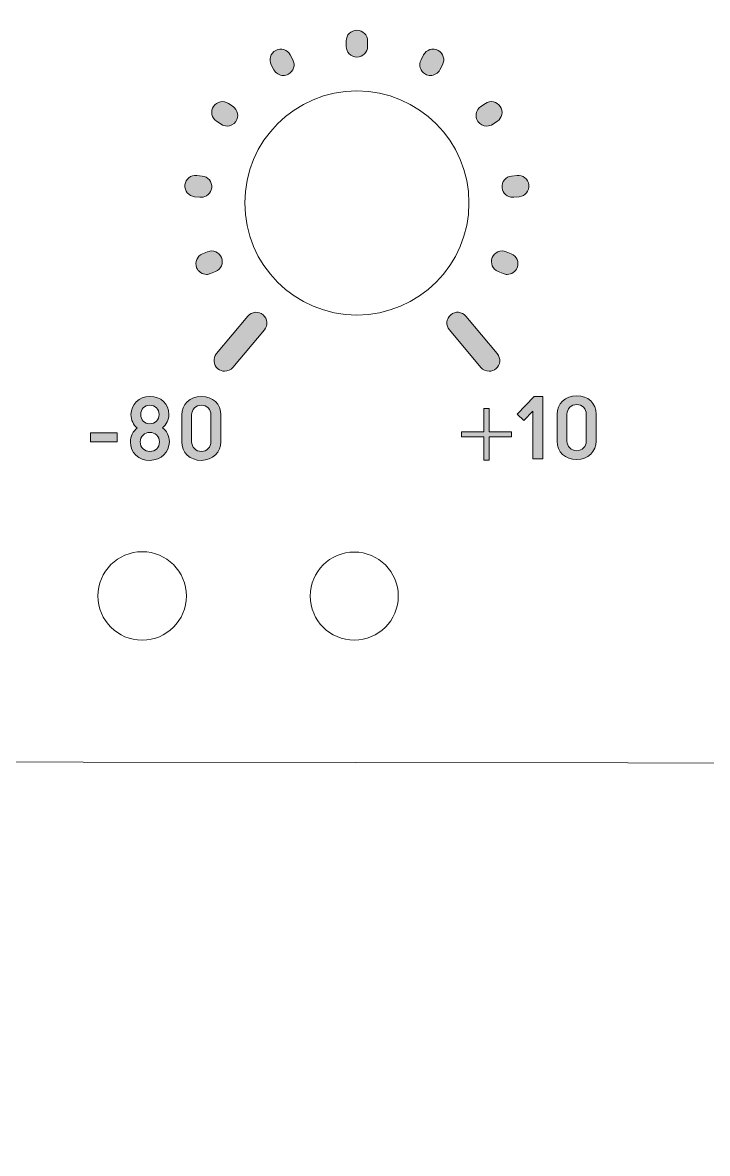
# Model space of a CAD drawing. Extents: x 246 to 922, y -755 to -114.
# Drawn here: x 670.6 to 766.5, y -596.9 to -438.4 of the extents above; entities that cross this region are included whole.
import ezdxf

# ---------------------------------------------------------------- set-up
doc = ezdxf.new("R2010")
doc.units = 0
doc.header["$MEASUREMENT"] = 0
doc.layers.add('laser_marking', color=7, linetype='Continuous', lineweight=0)
doc.layers.add('レイヤー 1', color=7, linetype='Continuous', lineweight=0)

# ---------------------------------------------------------------- blocks, each defined once
blk = doc.blocks.new('Block_0')
at = {"layer": 'レイヤー 1', "color": 7, "lineweight": 9}
for centre, radius in [((717.41, -463.68), 15.71), ((687.32, -518.78), 6.2), ((717.04, -518.8), 6.17)]:
    blk.add_circle(centre, radius, dxfattribs=at)
blk.add_open_spline([(849.48, -597.41), (849.48, -597.41), (849.48, -755.49), (849.48, -755.49), (849.48, -755.49), (904.59, -755.39), (904.59, -755.39), (914.29, -755.37), (921.42, -747.83), (922.35, -738.23), (922.35, -738.23), (922.34, -133.16), (922.34, -133.16), (922.34, -123.34), (914.29, -115.5), (904.51, -115.5), (904.51, -115.5), (267.97, -115.51), (267.97, -115.51), (256.03, -114.2), (246.53, -120.93), (245.64, -133.07), (245.64, -133.07), (245.64, -736.62), (245.64, -736.62), (245.58, -746.71), (252.91, -755.3), (263.02, -755.32), (263.02, -755.32), (317.8, -755.47), (317.8, -755.47), (317.8, -755.47), (317.84, -597.12), (317.84, -597.12), (317.84, -597.12), (373.61, -541.72), (373.61, -541.72), (373.61, -541.72), (793.57, -542.25), (793.57, -542.25), (793.57, -542.25), (849.48, -597.41), (849.48, -597.41)], degree=3, knots=[0, 0, 0, 0, 1, 1, 1, 2, 2, 2, 3, 3, 3, 4, 4, 4, 5, 5, 5, 6, 6, 6, 7, 7, 7, 8, 8, 8, 9, 9, 9, 10, 10, 10, 11, 11, 11, 12, 12, 12, 13, 13, 13, 14, 14, 14, 14], dxfattribs=at)
blk = doc.blocks.new('Block_18')
at = {"layer": 'laser_marking'}
for points, knots in [([(740.82, -494.2), (740.82, -494.2), (739.86, -493.29), (739.86, -493.29), (739.86, -493.29), (742.26, -490.82), (742.26, -490.82), (742.26, -490.82), (743.46, -490.82), (743.46, -490.82), (743.46, -490.82), (743.46, -499.55), (743.46, -499.55), (743.46, -499.55), (742.06, -499.55), (742.06, -499.55), (742.06, -499.55), (742.06, -492.88), (742.06, -492.88), (742.06, -492.88), (740.82, -494.2), (740.82, -494.2)], [0, 0, 0, 0, 1, 1, 1, 2, 2, 2, 3, 3, 3, 4, 4, 4, 5, 5, 5, 6, 6, 6, 7, 7, 7, 7]), ([(745.46, -497.06), (745.46, -497.06), (745.46, -493.31), (745.46, -493.31), (745.46, -491.87), (746.61, -490.7), (748.22, -490.7), (749.8, -490.7), (750.95, -491.75), (750.95, -493.31), (750.95, -493.31), (750.95, -497.06), (750.95, -497.06), (750.95, -498.49), (749.8, -499.67), (748.22, -499.67), (746.61, -499.67), (745.46, -498.61), (745.46, -497.06)], [0, 0, 0, 0, 1, 1, 1, 2, 2, 2, 3, 3, 3, 4, 4, 4, 5, 5, 5, 6, 6, 6, 6]), ([(735.19, -492.52), (735.19, -492.52), (735.96, -492.52), (735.96, -492.52), (735.96, -492.52), (735.96, -495.76), (735.96, -495.76), (735.96, -495.76), (739.07, -495.76), (739.07, -495.76), (739.07, -495.76), (739.07, -496.48), (739.07, -496.48), (739.07, -496.48), (735.96, -496.48), (735.96, -496.48), (735.96, -496.48), (735.96, -499.74), (735.96, -499.74), (735.96, -499.74), (735.19, -499.74), (735.19, -499.74), (735.19, -499.74), (735.19, -496.48), (735.19, -496.48), (735.19, -496.48), (732.07, -496.48), (732.07, -496.48), (732.07, -496.48), (732.07, -495.76), (732.07, -495.76), (732.07, -495.76), (735.19, -495.76), (735.19, -495.76), (735.19, -495.76), (735.19, -492.52), (735.19, -492.52)], [0, 0, 0, 0, 1, 1, 1, 2, 2, 2, 3, 3, 3, 4, 4, 4, 5, 5, 5, 6, 6, 6, 7, 7, 7, 8, 8, 8, 9, 9, 9, 10, 10, 10, 11, 11, 11, 12, 12, 12, 12]), ([(749.56, -497.06), (749.56, -497.06), (749.56, -493.31), (749.56, -493.31), (749.56, -492.52), (748.99, -491.95), (748.22, -491.95), (747.43, -491.95), (746.85, -492.52), (746.85, -493.31), (746.85, -493.31), (746.85, -497.06), (746.85, -497.06), (746.85, -497.82), (747.43, -498.42), (748.22, -498.42), (748.99, -498.42), (749.56, -497.82), (749.56, -497.06)], [0, 0, 0, 0, 1, 1, 1, 2, 2, 2, 3, 3, 3, 4, 4, 4, 5, 5, 5, 6, 6, 6, 6])]:
    blk.add_open_spline(points, degree=3, knots=knots, dxfattribs=at)
blk = doc.blocks.new('Block_19')
at = {"layer": 'laser_marking'}
for points, knots in [([(685.66, -497.18), (685.66, -496.38), (686.04, -495.69), (686.62, -495.23), (686.09, -494.8), (685.75, -494.13), (685.75, -493.34), (685.75, -491.95), (686.86, -490.8), (688.39, -490.8), (689.95, -490.8), (691.06, -491.83), (691.06, -493.34), (691.06, -494.06), (690.72, -494.73), (690.17, -495.21), (690.77, -495.64), (691.13, -496.31), (691.13, -497.18), (691.13, -498.62), (690, -499.77), (688.39, -499.77), (686.81, -499.77), (685.66, -498.73), (685.66, -497.18)], [0, 0, 0, 0, 1, 1, 1, 2, 2, 2, 3, 3, 3, 4, 4, 4, 5, 5, 5, 6, 6, 6, 7, 7, 7, 8, 8, 8, 8]), ([(692.86, -497.15), (692.86, -497.15), (692.86, -493.41), (692.86, -493.41), (692.86, -491.97), (694.01, -490.8), (695.62, -490.8), (697.2, -490.8), (698.35, -491.85), (698.35, -493.41), (698.35, -493.41), (698.35, -497.15), (698.35, -497.15), (698.35, -498.59), (697.2, -499.77), (695.62, -499.77), (694.01, -499.77), (692.86, -498.71), (692.86, -497.15)], [0, 0, 0, 0, 1, 1, 1, 2, 2, 2, 3, 3, 3, 4, 4, 4, 5, 5, 5, 6, 6, 6, 6]), ([(689.69, -493.34), (689.69, -492.57), (689.14, -492.04), (688.39, -492.04), (687.65, -492.04), (687.12, -492.57), (687.12, -493.34), (687.12, -494.08), (687.65, -494.63), (688.39, -494.63), (689.14, -494.63), (689.69, -494.08), (689.69, -493.34)], [0, 0, 0, 0, 1, 1, 1, 2, 2, 2, 3, 3, 3, 4, 4, 4, 4]), ([(696.96, -497.15), (696.96, -497.15), (696.96, -493.41), (696.96, -493.41), (696.96, -492.62), (696.38, -492.04), (695.62, -492.04), (694.83, -492.04), (694.25, -492.62), (694.25, -493.41), (694.25, -493.41), (694.25, -497.15), (694.25, -497.15), (694.25, -497.92), (694.83, -498.52), (695.62, -498.52), (696.38, -498.52), (696.96, -497.92), (696.96, -497.15)], [0, 0, 0, 0, 1, 1, 1, 2, 2, 2, 3, 3, 3, 4, 4, 4, 5, 5, 5, 6, 6, 6, 6]), ([(683.83, -495.9), (683.83, -495.9), (683.83, -497.15), (683.83, -497.15), (683.83, -497.15), (680.09, -497.15), (680.09, -497.15), (680.09, -497.15), (680.09, -495.9), (680.09, -495.9), (680.09, -495.9), (683.83, -495.9), (683.83, -495.9)], [0, 0, 0, 0, 1, 1, 1, 2, 2, 2, 3, 3, 3, 4, 4, 4, 4]), ([(689.74, -497.18), (689.74, -496.41), (689.16, -495.86), (688.39, -495.86), (687.63, -495.86), (687.05, -496.38), (687.05, -497.18), (687.05, -497.97), (687.63, -498.52), (688.39, -498.52), (689.18, -498.52), (689.74, -497.97), (689.74, -497.18)], [0, 0, 0, 0, 1, 1, 1, 2, 2, 2, 3, 3, 3, 4, 4, 4, 4])]:
    blk.add_open_spline(points, degree=3, knots=knots, dxfattribs=at)

msp = doc.modelspace()

# ---------------------------------------------------------------- hatches: boundary and pattern name
h = msp.add_hatch(color=256)
h.dxf.hatch_style = 1
edge = h.paths.add_edge_path()
edge.add_spline(control_points=[(700.03, -486.73), (700.03, -486.73), (704.45, -481.47), (704.45, -481.47)], knot_values=[5.00001, 5.00001, 5.00001, 5.00001, 6, 6, 6, 6], degree=3, periodic=0)
edge.add_spline(control_points=[(704.45, -481.47), (704.98, -480.84), (704.9, -479.89), (704.26, -479.36)], knot_values=[4, 4, 4, 4, 5, 5, 5, 5], degree=3, periodic=0)
edge.add_spline(control_points=[(704.26, -479.36), (703.63, -478.83), (702.68, -478.91), (702.15, -479.54)], knot_values=[3, 3, 3, 3, 4, 4, 4, 4], degree=3, periodic=0)
edge.add_spline(control_points=[(702.15, -479.54), (702.15, -479.54), (697.73, -484.8), (697.73, -484.8)], knot_values=[2.00001, 2.00001, 2.00001, 2.00001, 3, 3, 3, 3], degree=3, periodic=0)
edge.add_spline(control_points=[(697.73, -484.8), (697.2, -485.44), (697.28, -486.39), (697.92, -486.92)], knot_values=[1, 1, 1, 1, 2, 2, 2, 2], degree=3, periodic=0)
edge.add_spline(control_points=[(697.92, -486.92), (698.2, -487.15), (698.54, -487.27), (698.88, -487.27)], knot_values=[0, 0, 0, 0, 1, 1, 1, 1], degree=3, periodic=0)
edge.add_spline(control_points=[(698.88, -487.27), (699.31, -487.27), (699.73, -487.09), (700.03, -486.73)], knot_values=[6, 6, 6, 6, 7, 7, 7, 7], degree=3, periodic=0)
edge = h.paths.add_edge_path()
edge.add_spline(control_points=[(697.61, -473.3), (698.38, -472.99), (698.75, -472.12), (698.44, -471.35)], knot_values=[4, 4, 4, 4, 5, 5, 5, 5], degree=3, periodic=0)
edge.add_spline(control_points=[(698.44, -471.35), (698.13, -470.58), (697.26, -470.21), (696.49, -470.52)], knot_values=[3, 3, 3, 3, 4, 4, 4, 4], degree=3, periodic=0)
edge.add_spline(control_points=[(696.49, -470.52), (696.49, -470.52), (695.78, -470.81), (695.78, -470.81)], knot_values=[2.00001, 2.00001, 2.00001, 2.00001, 3, 3, 3, 3], degree=3, periodic=0)
edge.add_spline(control_points=[(695.78, -470.81), (695.01, -471.12), (694.64, -471.99), (694.95, -472.76)], knot_values=[1, 1, 1, 1, 2, 2, 2, 2], degree=3, periodic=0)
edge.add_spline(control_points=[(694.95, -472.76), (695.19, -473.34), (695.75, -473.7), (696.34, -473.7)], knot_values=[0, 0, 0, 0, 1, 1, 1, 1], degree=3, periodic=0)
edge.add_spline(control_points=[(696.34, -473.7), (696.53, -473.7), (696.72, -473.66), (696.9, -473.59)], knot_values=[6, 6, 6, 6, 7, 7, 7, 7], degree=3, periodic=0)
edge.add_spline(control_points=[(696.9, -473.59), (696.9, -473.59), (697.61, -473.3), (697.61, -473.3)], knot_values=[5.00001, 5.00001, 5.00001, 5.00001, 6, 6, 6, 6], degree=3, periodic=0)
edge = h.paths.add_edge_path()
edge.add_spline(control_points=[(697.07, -461.55), (697.15, -460.72), (696.56, -459.98), (695.73, -459.9)], knot_values=[5, 5, 5, 5, 6, 6, 6, 6], degree=3, periodic=0)
edge.add_spline(control_points=[(695.73, -459.9), (695.73, -459.9), (694.97, -459.82), (694.97, -459.82)], knot_values=[4.00001, 4.00001, 4.00001, 4.00001, 5, 5, 5, 5], degree=3, periodic=0)
edge.add_spline(control_points=[(694.97, -459.82), (694.15, -459.73), (693.4, -460.33), (693.32, -461.15), (693.23, -461.97), (693.83, -462.71), (694.65, -462.8)], knot_values=[2, 2, 2, 2, 3, 3, 3, 4, 4, 4, 4], degree=3, periodic=0)
edge.add_spline(control_points=[(694.65, -462.8), (694.65, -462.8), (695.42, -462.88), (695.42, -462.88)], knot_values=[1.00001, 1.00001, 1.00001, 1.00001, 2, 2, 2, 2], degree=3, periodic=0)
edge.add_spline(control_points=[(695.42, -462.88), (695.47, -462.89), (695.52, -462.89), (695.58, -462.89)], knot_values=[0, 0, 0, 0, 1, 1, 1, 1], degree=3, periodic=0)
edge.add_spline(control_points=[(695.58, -462.89), (696.33, -462.89), (696.98, -462.32), (697.07, -461.55)], knot_values=[6, 6, 6, 6, 7, 7, 7, 7], degree=3, periodic=0)
edge = h.paths.add_edge_path()
edge.add_spline(control_points=[(700.45, -452.24), (700.92, -451.56), (700.73, -450.62), (700.05, -450.16)], knot_values=[5, 5, 5, 5, 6, 6, 6, 6], degree=3, periodic=0)
edge.add_spline(control_points=[(700.05, -450.16), (700.05, -450.16), (699.41, -449.73), (699.41, -449.73)], knot_values=[4.00001, 4.00001, 4.00001, 4.00001, 5, 5, 5, 5], degree=3, periodic=0)
edge.add_spline(control_points=[(699.41, -449.73), (698.72, -449.27), (697.79, -449.45), (697.33, -450.14)], knot_values=[3, 3, 3, 3, 4, 4, 4, 4], degree=3, periodic=0)
edge.add_spline(control_points=[(697.33, -450.14), (696.86, -450.82), (697.05, -451.75), (697.73, -452.22)], knot_values=[2, 2, 2, 2, 3, 3, 3, 3], degree=3, periodic=0)
edge.add_spline(control_points=[(697.73, -452.22), (697.73, -452.22), (698.37, -452.65), (698.37, -452.65)], knot_values=[1.00001, 1.00001, 1.00001, 1.00001, 2, 2, 2, 2], degree=3, periodic=0)
edge.add_spline(control_points=[(698.37, -452.65), (698.63, -452.82), (698.92, -452.9), (699.21, -452.9)], knot_values=[0, 0, 0, 0, 1, 1, 1, 1], degree=3, periodic=0)
edge.add_spline(control_points=[(699.21, -452.9), (699.69, -452.9), (700.16, -452.67), (700.45, -452.24)], knot_values=[6, 6, 6, 6, 7, 7, 7, 7], degree=3, periodic=0)
edge = h.paths.add_edge_path()
edge.add_spline(control_points=[(707.81, -445.62), (708.54, -445.23), (708.82, -444.32), (708.43, -443.59)], knot_values=[5, 5, 5, 5, 6, 6, 6, 6], degree=3, periodic=0)
edge.add_spline(control_points=[(708.43, -443.59), (708.43, -443.59), (708.07, -442.91), (708.07, -442.91)], knot_values=[4.00001, 4.00001, 4.00001, 4.00001, 5, 5, 5, 5], degree=3, periodic=0)
edge.add_spline(control_points=[(708.07, -442.91), (707.68, -442.18), (706.77, -441.9), (706.04, -442.29)], knot_values=[3, 3, 3, 3, 4, 4, 4, 4], degree=3, periodic=0)
edge.add_spline(control_points=[(706.04, -442.29), (705.31, -442.68), (705.03, -443.59), (705.42, -444.32)], knot_values=[2, 2, 2, 2, 3, 3, 3, 3], degree=3, periodic=0)
edge.add_spline(control_points=[(705.42, -444.32), (705.42, -444.32), (705.78, -445), (705.78, -445)], knot_values=[1.00001, 1.00001, 1.00001, 1.00001, 2, 2, 2, 2], degree=3, periodic=0)
edge.add_spline(control_points=[(705.78, -445), (706.05, -445.51), (706.57, -445.8), (707.11, -445.8)], knot_values=[0, 0, 0, 0, 1, 1, 1, 1], degree=3, periodic=0)
edge.add_spline(control_points=[(707.11, -445.8), (707.34, -445.8), (707.58, -445.74), (707.81, -445.62)], knot_values=[6, 6, 6, 6, 7, 7, 7, 7], degree=3, periodic=0)
edge = h.paths.add_edge_path()
edge.add_spline(control_points=[(718.91, -441.72), (718.91, -441.72), (718.91, -440.96), (718.91, -440.96)], knot_values=[4.00001, 4.00001, 4.00001, 4.00001, 5, 5, 5, 5], degree=3, periodic=0)
edge.add_spline(control_points=[(718.91, -440.96), (718.91, -440.13), (718.24, -439.46), (717.41, -439.46), (716.58, -439.46), (715.91, -440.13), (715.91, -440.96)], knot_values=[2, 2, 2, 2, 3, 3, 3, 4, 4, 4, 4], degree=3, periodic=0)
edge.add_spline(control_points=[(715.91, -440.96), (715.91, -440.96), (715.91, -441.72), (715.91, -441.72)], knot_values=[1.00001, 1.00001, 1.00001, 1.00001, 2, 2, 2, 2], degree=3, periodic=0)
edge.add_spline(control_points=[(715.91, -441.72), (715.91, -442.55), (716.58, -443.22), (717.41, -443.22)], knot_values=[0, 0, 0, 0, 1, 1, 1, 1], degree=3, periodic=0)
edge.add_spline(control_points=[(717.41, -443.22), (718.24, -443.22), (718.91, -442.55), (718.91, -441.72)], knot_values=[5, 5, 5, 5, 6, 6, 6, 6], degree=3, periodic=0)
edge = h.paths.add_edge_path()
edge.add_spline(control_points=[(729.41, -444.32), (729.8, -443.59), (729.52, -442.68), (728.79, -442.29)], knot_values=[4, 4, 4, 4, 5, 5, 5, 5], degree=3, periodic=0)
edge.add_spline(control_points=[(728.79, -442.29), (728.06, -441.9), (727.15, -442.18), (726.76, -442.91)], knot_values=[3, 3, 3, 3, 4, 4, 4, 4], degree=3, periodic=0)
edge.add_spline(control_points=[(726.76, -442.91), (726.76, -442.91), (726.4, -443.59), (726.4, -443.59)], knot_values=[2.00001, 2.00001, 2.00001, 2.00001, 3, 3, 3, 3], degree=3, periodic=0)
edge.add_spline(control_points=[(726.4, -443.59), (726.01, -444.32), (726.29, -445.23), (727.02, -445.62)], knot_values=[1, 1, 1, 1, 2, 2, 2, 2], degree=3, periodic=0)
edge.add_spline(control_points=[(727.02, -445.62), (727.24, -445.74), (727.48, -445.8), (727.72, -445.8)], knot_values=[0, 0, 0, 0, 1, 1, 1, 1], degree=3, periodic=0)
edge.add_spline(control_points=[(727.72, -445.8), (728.26, -445.8), (728.78, -445.51), (729.05, -445)], knot_values=[6, 6, 6, 6, 7, 7, 7, 7], degree=3, periodic=0)
edge.add_spline(control_points=[(729.05, -445), (729.05, -445), (729.41, -444.32), (729.41, -444.32)], knot_values=[5.00001, 5.00001, 5.00001, 5.00001, 6, 6, 6, 6], degree=3, periodic=0)
edge = h.paths.add_edge_path()
edge.add_spline(control_points=[(737.1, -452.22), (737.78, -451.75), (737.96, -450.82), (737.5, -450.14)], knot_values=[4, 4, 4, 4, 5, 5, 5, 5], degree=3, periodic=0)
edge.add_spline(control_points=[(737.5, -450.14), (737.04, -449.45), (736.1, -449.27), (735.42, -449.73)], knot_values=[3, 3, 3, 3, 4, 4, 4, 4], degree=3, periodic=0)
edge.add_spline(control_points=[(735.42, -449.73), (735.42, -449.73), (734.78, -450.16), (734.78, -450.16)], knot_values=[2.00001, 2.00001, 2.00001, 2.00001, 3, 3, 3, 3], degree=3, periodic=0)
edge.add_spline(control_points=[(734.78, -450.16), (734.09, -450.62), (733.91, -451.56), (734.38, -452.24)], knot_values=[1, 1, 1, 1, 2, 2, 2, 2], degree=3, periodic=0)
edge.add_spline(control_points=[(734.38, -452.24), (734.67, -452.67), (735.14, -452.9), (735.62, -452.9)], knot_values=[0, 0, 0, 0, 1, 1, 1, 1], degree=3, periodic=0)
edge.add_spline(control_points=[(735.62, -452.9), (735.91, -452.9), (736.2, -452.82), (736.46, -452.65)], knot_values=[6, 6, 6, 6, 7, 7, 7, 7], degree=3, periodic=0)
edge.add_spline(control_points=[(736.46, -452.65), (736.46, -452.65), (737.1, -452.22), (737.1, -452.22)], knot_values=[5.00001, 5.00001, 5.00001, 5.00001, 6, 6, 6, 6], degree=3, periodic=0)
edge = h.paths.add_edge_path()
edge.add_spline(control_points=[(741.51, -461.15), (741.42, -460.33), (740.68, -459.73), (739.86, -459.82)], knot_values=[3, 3, 3, 3, 4, 4, 4, 4], degree=3, periodic=0)
edge.add_spline(control_points=[(739.86, -459.82), (739.86, -459.82), (739.1, -459.9), (739.1, -459.9)], knot_values=[2.00001, 2.00001, 2.00001, 2.00001, 3, 3, 3, 3], degree=3, periodic=0)
edge.add_spline(control_points=[(739.1, -459.9), (738.27, -459.98), (737.67, -460.72), (737.76, -461.55)], knot_values=[1, 1, 1, 1, 2, 2, 2, 2], degree=3, periodic=0)
edge.add_spline(control_points=[(737.76, -461.55), (737.84, -462.32), (738.49, -462.89), (739.25, -462.89)], knot_values=[0, 0, 0, 0, 1, 1, 1, 1], degree=3, periodic=0)
edge.add_spline(control_points=[(739.25, -462.89), (739.3, -462.89), (739.36, -462.89), (739.41, -462.88)], knot_values=[6, 6, 6, 6, 7, 7, 7, 7], degree=3, periodic=0)
edge.add_spline(control_points=[(739.41, -462.88), (739.41, -462.88), (740.17, -462.8), (740.17, -462.8)], knot_values=[5.00001, 5.00001, 5.00001, 5.00001, 6, 6, 6, 6], degree=3, periodic=0)
edge.add_spline(control_points=[(740.17, -462.8), (741, -462.71), (741.6, -461.97), (741.51, -461.15)], knot_values=[4, 4, 4, 4, 5, 5, 5, 5], degree=3, periodic=0)
edge = h.paths.add_edge_path()
edge.add_spline(control_points=[(739.88, -472.76), (740.19, -471.99), (739.82, -471.12), (739.05, -470.81)], knot_values=[5, 5, 5, 5, 6, 6, 6, 6], degree=3, periodic=0)
edge.add_spline(control_points=[(739.05, -470.81), (739.05, -470.81), (738.34, -470.52), (738.34, -470.52)], knot_values=[4.00001, 4.00001, 4.00001, 4.00001, 5, 5, 5, 5], degree=3, periodic=0)
edge.add_spline(control_points=[(738.34, -470.52), (737.57, -470.21), (736.69, -470.58), (736.38, -471.35)], knot_values=[3, 3, 3, 3, 4, 4, 4, 4], degree=3, periodic=0)
edge.add_spline(control_points=[(736.38, -471.35), (736.07, -472.12), (736.44, -472.99), (737.21, -473.3)], knot_values=[2, 2, 2, 2, 3, 3, 3, 3], degree=3, periodic=0)
edge.add_spline(control_points=[(737.21, -473.3), (737.21, -473.3), (737.93, -473.59), (737.93, -473.59)], knot_values=[1.00001, 1.00001, 1.00001, 1.00001, 2, 2, 2, 2], degree=3, periodic=0)
edge.add_spline(control_points=[(737.93, -473.59), (738.11, -473.66), (738.3, -473.7), (738.49, -473.7)], knot_values=[0, 0, 0, 0, 1, 1, 1, 1], degree=3, periodic=0)
edge.add_spline(control_points=[(738.49, -473.7), (739.08, -473.7), (739.64, -473.34), (739.88, -472.76)], knot_values=[6, 6, 6, 6, 7, 7, 7, 7], degree=3, periodic=0)
edge = h.paths.add_edge_path()
edge.add_spline(control_points=[(737.09, -484.8), (737.09, -484.8), (732.68, -479.54), (732.68, -479.54)], knot_values=[4.00001, 4.00001, 4.00001, 4.00001, 5, 5, 5, 5], degree=3, periodic=0)
edge.add_spline(control_points=[(732.68, -479.54), (732.15, -478.91), (731.2, -478.82), (730.56, -479.36)], knot_values=[3, 3, 3, 3, 4, 4, 4, 4], degree=3, periodic=0)
edge.add_spline(control_points=[(730.56, -479.36), (729.93, -479.89), (729.85, -480.84), (730.38, -481.47)], knot_values=[2, 2, 2, 2, 3, 3, 3, 3], degree=3, periodic=0)
edge.add_spline(control_points=[(730.38, -481.47), (730.38, -481.47), (734.79, -486.73), (734.79, -486.73)], knot_values=[1.00001, 1.00001, 1.00001, 1.00001, 2, 2, 2, 2], degree=3, periodic=0)
edge.add_spline(control_points=[(734.79, -486.73), (735.09, -487.08), (735.51, -487.27), (735.94, -487.27)], knot_values=[0, 0, 0, 0, 1, 1, 1, 1], degree=3, periodic=0)
edge.add_spline(control_points=[(735.94, -487.27), (736.28, -487.27), (736.62, -487.15), (736.91, -486.91)], knot_values=[6, 6, 6, 6, 7, 7, 7, 7], degree=3, periodic=0)
edge.add_spline(control_points=[(736.91, -486.91), (737.54, -486.38), (737.62, -485.44), (737.09, -484.8)], knot_values=[5, 5, 5, 5, 6, 6, 6, 6], degree=3, periodic=0)
h = msp.add_hatch(color=256)
h.dxf.hatch_style = 1
edge = h.paths.add_edge_path()
edge.add_spline(control_points=[(683.83, -495.9), (683.83, -495.9), (683.83, -497.15), (683.83, -497.15), (683.83, -497.15), (680.09, -497.15), (680.09, -497.15), (680.09, -497.15), (680.09, -495.9), (680.09, -495.9), (680.09, -495.9), (683.83, -495.9), (683.83, -495.9)], knot_values=[0, 0, 0, 0, 1, 1, 1, 2, 2, 2, 3, 3, 3, 4, 4, 4, 4], degree=3, periodic=0)
edge = h.paths.add_edge_path()
edge.add_spline(control_points=[(690.17, -495.21), (690.72, -494.73), (691.06, -494.06), (691.06, -493.34)], knot_values=[4, 4, 4, 4, 5, 5, 5, 5], degree=3, periodic=0)
edge.add_spline(control_points=[(691.06, -493.34), (691.06, -491.83), (689.95, -490.8), (688.39, -490.8)], knot_values=[3, 3, 3, 3, 4, 4, 4, 4], degree=3, periodic=0)
edge.add_spline(control_points=[(688.39, -490.8), (686.86, -490.8), (685.75, -491.95), (685.75, -493.34)], knot_values=[2, 2, 2, 2, 3, 3, 3, 3], degree=3, periodic=0)
edge.add_spline(control_points=[(685.75, -493.34), (685.75, -494.13), (686.09, -494.8), (686.62, -495.23)], knot_values=[1, 1, 1, 1, 2, 2, 2, 2], degree=3, periodic=0)
edge.add_spline(control_points=[(686.62, -495.23), (686.04, -495.69), (685.66, -496.38), (685.66, -497.18)], knot_values=[0, 0, 0, 0, 1, 1, 1, 1], degree=3, periodic=0)
edge.add_spline(control_points=[(685.66, -497.18), (685.66, -498.73), (686.81, -499.77), (688.39, -499.77)], knot_values=[7, 7, 7, 7, 8, 8, 8, 8], degree=3, periodic=0)
edge.add_spline(control_points=[(688.39, -499.77), (690, -499.77), (691.13, -498.62), (691.13, -497.18)], knot_values=[6, 6, 6, 6, 7, 7, 7, 7], degree=3, periodic=0)
edge.add_spline(control_points=[(691.13, -497.18), (691.13, -496.31), (690.77, -495.64), (690.17, -495.21)], knot_values=[5, 5, 5, 5, 6, 6, 6, 6], degree=3, periodic=0)
edge = h.paths.add_edge_path(flags=16)
edge.add_spline(control_points=[(689.69, -493.34), (689.69, -492.57), (689.14, -492.04), (688.39, -492.04), (687.65, -492.04), (687.12, -492.57), (687.12, -493.34), (687.12, -494.08), (687.65, -494.63), (688.39, -494.63), (689.14, -494.63), (689.69, -494.08), (689.69, -493.34)], knot_values=[0, 0, 0, 0, 1, 1, 1, 2, 2, 2, 3, 3, 3, 4, 4, 4, 4], degree=3, periodic=0)
edge = h.paths.add_edge_path(flags=16)
edge.add_spline(control_points=[(689.74, -497.18), (689.74, -496.41), (689.16, -495.86), (688.39, -495.86), (687.63, -495.86), (687.05, -496.38), (687.05, -497.18), (687.05, -497.97), (687.63, -498.52), (688.39, -498.52), (689.18, -498.52), (689.74, -497.97), (689.74, -497.18)], knot_values=[0, 0, 0, 0, 1, 1, 1, 2, 2, 2, 3, 3, 3, 4, 4, 4, 4], degree=3, periodic=0)
edge = h.paths.add_edge_path()
edge.add_spline(control_points=[(698.35, -497.15), (698.35, -497.15), (698.35, -493.41), (698.35, -493.41)], knot_values=[3.00001, 3.00001, 3.00001, 3.00001, 4, 4, 4, 4], degree=3, periodic=0)
edge.add_spline(control_points=[(698.35, -493.41), (698.35, -491.85), (697.2, -490.8), (695.62, -490.8)], knot_values=[2, 2, 2, 2, 3, 3, 3, 3], degree=3, periodic=0)
edge.add_spline(control_points=[(695.62, -490.8), (694.01, -490.8), (692.86, -491.97), (692.86, -493.41)], knot_values=[1, 1, 1, 1, 2, 2, 2, 2], degree=3, periodic=0)
edge.add_spline(control_points=[(692.86, -493.41), (692.86, -493.41), (692.86, -497.15), (692.86, -497.15)], knot_values=[0.00001, 0.00001, 0.00001, 0.00001, 1, 1, 1, 1], degree=3, periodic=0)
edge.add_spline(control_points=[(692.86, -497.15), (692.86, -498.71), (694.01, -499.77), (695.62, -499.77)], knot_values=[5, 5, 5, 5, 6, 6, 6, 6], degree=3, periodic=0)
edge.add_spline(control_points=[(695.62, -499.77), (697.2, -499.77), (698.35, -498.59), (698.35, -497.15)], knot_values=[4, 4, 4, 4, 5, 5, 5, 5], degree=3, periodic=0)
edge = h.paths.add_edge_path(flags=16)
edge.add_spline(control_points=[(696.96, -497.15), (696.96, -497.15), (696.96, -493.41), (696.96, -493.41)], knot_values=[0.00001, 0.00001, 0.00001, 0.00001, 1, 1, 1, 1], degree=3, periodic=0)
edge.add_spline(control_points=[(696.96, -493.41), (696.96, -492.62), (696.38, -492.04), (695.62, -492.04)], knot_values=[1, 1, 1, 1, 2, 2, 2, 2], degree=3, periodic=0)
edge.add_spline(control_points=[(695.62, -492.04), (694.83, -492.04), (694.25, -492.62), (694.25, -493.41)], knot_values=[2, 2, 2, 2, 3, 3, 3, 3], degree=3, periodic=0)
edge.add_spline(control_points=[(694.25, -493.41), (694.25, -493.41), (694.25, -497.15), (694.25, -497.15)], knot_values=[3.00001, 3.00001, 3.00001, 3.00001, 4, 4, 4, 4], degree=3, periodic=0)
edge.add_spline(control_points=[(694.25, -497.15), (694.25, -497.92), (694.83, -498.52), (695.62, -498.52)], knot_values=[4, 4, 4, 4, 5, 5, 5, 5], degree=3, periodic=0)
edge.add_spline(control_points=[(695.62, -498.52), (696.38, -498.52), (696.96, -497.92), (696.96, -497.15)], knot_values=[5, 5, 5, 5, 6, 6, 6, 6], degree=3, periodic=0)
edge = h.paths.add_edge_path()
edge.add_spline(control_points=[(735.19, -492.52), (735.19, -492.52), (735.96, -492.52), (735.96, -492.52), (735.96, -492.52), (735.96, -495.76), (735.96, -495.76), (735.96, -495.76), (739.07, -495.76), (739.07, -495.76), (739.07, -495.76), (739.07, -496.48), (739.07, -496.48), (739.07, -496.48), (735.96, -496.48), (735.96, -496.48), (735.96, -496.48), (735.96, -499.74), (735.96, -499.74), (735.96, -499.74), (735.19, -499.74), (735.19, -499.74), (735.19, -499.74), (735.19, -496.48), (735.19, -496.48), (735.19, -496.48), (732.07, -496.48), (732.07, -496.48), (732.07, -496.48), (732.07, -495.76), (732.07, -495.76), (732.07, -495.76), (735.19, -495.76), (735.19, -495.76), (735.19, -495.76), (735.19, -492.52), (735.19, -492.52)], knot_values=[0, 0, 0, 0, 1, 1, 1, 2, 2, 2, 3, 3, 3, 4, 4, 4, 5, 5, 5, 6, 6, 6, 7, 7, 7, 8, 8, 8, 9, 9, 9, 10, 10, 10, 11, 11, 11, 12, 12, 12, 12], degree=3, periodic=0)
edge = h.paths.add_edge_path()
edge.add_spline(control_points=[(740.82, -494.2), (740.82, -494.2), (739.86, -493.29), (739.86, -493.29), (739.86, -493.29), (742.26, -490.82), (742.26, -490.82), (742.26, -490.82), (743.46, -490.82), (743.46, -490.82), (743.46, -490.82), (743.46, -499.55), (743.46, -499.55), (743.46, -499.55), (742.06, -499.55), (742.06, -499.55), (742.06, -499.55), (742.06, -492.88), (742.06, -492.88), (742.06, -492.88), (740.82, -494.2), (740.82, -494.2)], knot_values=[0, 0, 0, 0, 0.999999, 0.999999, 0.999999, 1.999999, 1.999999, 1.999999, 2.999999, 2.999999, 2.999999, 3.999999, 3.999999, 3.999999, 4.999999, 4.999999, 4.999999, 5.999999, 5.999999, 5.999999, 6.999999, 6.999999, 6.999999, 6.999999], degree=3, periodic=0)
edge = h.paths.add_edge_path()
edge.add_spline(control_points=[(750.95, -497.06), (750.95, -497.06), (750.95, -493.31), (750.95, -493.31)], knot_values=[3.00001, 3.00001, 3.00001, 3.00001, 4, 4, 4, 4], degree=3, periodic=0)
edge.add_spline(control_points=[(750.95, -493.31), (750.95, -491.75), (749.8, -490.7), (748.22, -490.7)], knot_values=[2, 2, 2, 2, 3, 3, 3, 3], degree=3, periodic=0)
edge.add_spline(control_points=[(748.22, -490.7), (746.61, -490.7), (745.46, -491.87), (745.46, -493.31)], knot_values=[1, 1, 1, 1, 2, 2, 2, 2], degree=3, periodic=0)
edge.add_spline(control_points=[(745.46, -493.31), (745.46, -493.31), (745.46, -497.06), (745.46, -497.06)], knot_values=[0.00001, 0.00001, 0.00001, 0.00001, 1, 1, 1, 1], degree=3, periodic=0)
edge.add_spline(control_points=[(745.46, -497.06), (745.46, -498.61), (746.61, -499.67), (748.22, -499.67)], knot_values=[5, 5, 5, 5, 6, 6, 6, 6], degree=3, periodic=0)
edge.add_spline(control_points=[(748.22, -499.67), (749.8, -499.67), (750.95, -498.49), (750.95, -497.06)], knot_values=[4, 4, 4, 4, 5, 5, 5, 5], degree=3, periodic=0)
edge = h.paths.add_edge_path(flags=16)
edge.add_spline(control_points=[(749.56, -497.06), (749.56, -497.06), (749.56, -493.31), (749.56, -493.31)], knot_values=[0.00001, 0.00001, 0.00001, 0.00001, 1, 1, 1, 1], degree=3, periodic=0)
edge.add_spline(control_points=[(749.56, -493.31), (749.56, -492.52), (748.99, -491.95), (748.22, -491.95)], knot_values=[1, 1, 1, 1, 2, 2, 2, 2], degree=3, periodic=0)
edge.add_spline(control_points=[(748.22, -491.95), (747.43, -491.95), (746.85, -492.52), (746.85, -493.31)], knot_values=[2, 2, 2, 2, 3, 3, 3, 3], degree=3, periodic=0)
edge.add_spline(control_points=[(746.85, -493.31), (746.85, -493.31), (746.85, -497.06), (746.85, -497.06)], knot_values=[3.00001, 3.00001, 3.00001, 3.00001, 4, 4, 4, 4], degree=3, periodic=0)
edge.add_spline(control_points=[(746.85, -497.06), (746.85, -497.82), (747.43, -498.42), (748.22, -498.42)], knot_values=[4, 4, 4, 4, 5, 5, 5, 5], degree=3, periodic=0)
edge.add_spline(control_points=[(748.22, -498.42), (748.99, -498.42), (749.56, -497.82), (749.56, -497.06)], knot_values=[5, 5, 5, 5, 6, 6, 6, 6], degree=3, periodic=0)

# ---------------------------------------------------------------- linework, layer by layer
at = {"layer": 'laser_marking'}
for points, knots in [([(717.41, -443.22), (716.58, -443.22), (715.91, -442.55), (715.91, -441.72), (715.91, -441.72), (715.91, -440.96), (715.91, -440.96), (715.91, -440.13), (716.58, -439.46), (717.41, -439.46), (718.24, -439.46), (718.91, -440.13), (718.91, -440.96), (718.91, -440.96), (718.91, -441.72), (718.91, -441.72), (718.91, -442.55), (718.24, -443.22), (717.41, -443.22)], [0, 0, 0, 0, 1, 1, 1, 2, 2, 2, 3, 3, 3, 4, 4, 4, 5, 5, 5, 6, 6, 6, 6]), ([(707.11, -445.8), (706.57, -445.8), (706.05, -445.51), (705.78, -445), (705.78, -445), (705.42, -444.32), (705.42, -444.32), (705.03, -443.59), (705.31, -442.68), (706.04, -442.29), (706.77, -441.9), (707.68, -442.18), (708.07, -442.91), (708.07, -442.91), (708.43, -443.59), (708.43, -443.59), (708.82, -444.32), (708.54, -445.23), (707.81, -445.62), (707.58, -445.74), (707.34, -445.8), (707.11, -445.8)], [0, 0, 0, 0, 1, 1, 1, 2, 2, 2, 3, 3, 3, 4, 4, 4, 5, 5, 5, 6, 6, 6, 7, 7, 7, 7]), ([(727.72, -445.8), (727.48, -445.8), (727.24, -445.74), (727.02, -445.62), (726.29, -445.23), (726.01, -444.32), (726.4, -443.59), (726.4, -443.59), (726.76, -442.91), (726.76, -442.91), (727.15, -442.18), (728.06, -441.9), (728.79, -442.29), (729.52, -442.68), (729.8, -443.59), (729.41, -444.32), (729.41, -444.32), (729.05, -445), (729.05, -445), (728.78, -445.51), (728.26, -445.8), (727.72, -445.8)], [0, 0, 0, 0, 1, 1, 1, 2, 2, 2, 3, 3, 3, 4, 4, 4, 5, 5, 5, 6, 6, 6, 7, 7, 7, 7]), ([(699.21, -452.9), (698.92, -452.9), (698.63, -452.82), (698.37, -452.65), (698.37, -452.65), (697.73, -452.22), (697.73, -452.22), (697.05, -451.75), (696.86, -450.82), (697.33, -450.14), (697.79, -449.45), (698.72, -449.27), (699.41, -449.73), (699.41, -449.73), (700.05, -450.16), (700.05, -450.16), (700.73, -450.62), (700.92, -451.56), (700.45, -452.24), (700.16, -452.67), (699.69, -452.9), (699.21, -452.9)], [0, 0, 0, 0, 1, 1, 1, 2, 2, 2, 3, 3, 3, 4, 4, 4, 5, 5, 5, 6, 6, 6, 7, 7, 7, 7]), ([(735.62, -452.9), (735.14, -452.9), (734.67, -452.67), (734.38, -452.24), (733.91, -451.56), (734.09, -450.62), (734.78, -450.16), (734.78, -450.16), (735.42, -449.73), (735.42, -449.73), (736.1, -449.27), (737.04, -449.45), (737.5, -450.14), (737.96, -450.82), (737.78, -451.75), (737.1, -452.22), (737.1, -452.22), (736.46, -452.65), (736.46, -452.65), (736.2, -452.82), (735.91, -452.9), (735.62, -452.9)], [0, 0, 0, 0, 1, 1, 1, 2, 2, 2, 3, 3, 3, 4, 4, 4, 5, 5, 5, 6, 6, 6, 7, 7, 7, 7]), ([(695.58, -462.89), (695.52, -462.89), (695.47, -462.89), (695.42, -462.88), (695.42, -462.88), (694.65, -462.8), (694.65, -462.8), (693.83, -462.71), (693.23, -461.97), (693.32, -461.15), (693.4, -460.33), (694.15, -459.73), (694.97, -459.82), (694.97, -459.82), (695.73, -459.9), (695.73, -459.9), (696.56, -459.98), (697.15, -460.72), (697.07, -461.55), (696.98, -462.32), (696.33, -462.89), (695.58, -462.89)], [0, 0, 0, 0, 1, 1, 1, 2, 2, 2, 3, 3, 3, 4, 4, 4, 5, 5, 5, 6, 6, 6, 7, 7, 7, 7]), ([(739.25, -462.89), (738.49, -462.89), (737.84, -462.32), (737.76, -461.55), (737.67, -460.72), (738.27, -459.98), (739.1, -459.9), (739.1, -459.9), (739.86, -459.82), (739.86, -459.82), (740.68, -459.73), (741.42, -460.33), (741.51, -461.15), (741.6, -461.97), (741, -462.71), (740.17, -462.8), (740.17, -462.8), (739.41, -462.88), (739.41, -462.88), (739.36, -462.89), (739.3, -462.89), (739.25, -462.89)], [0, 0, 0, 0, 1, 1, 1, 2, 2, 2, 3, 3, 3, 4, 4, 4, 5, 5, 5, 6, 6, 6, 7, 7, 7, 7]), ([(696.34, -473.7), (695.75, -473.7), (695.19, -473.34), (694.95, -472.76), (694.64, -471.99), (695.01, -471.12), (695.78, -470.81), (695.78, -470.81), (696.49, -470.52), (696.49, -470.52), (697.26, -470.21), (698.13, -470.58), (698.44, -471.35), (698.75, -472.12), (698.38, -472.99), (697.61, -473.3), (697.61, -473.3), (696.9, -473.59), (696.9, -473.59), (696.72, -473.66), (696.53, -473.7), (696.34, -473.7)], [0, 0, 0, 0, 1, 1, 1, 2, 2, 2, 3, 3, 3, 4, 4, 4, 5, 5, 5, 6, 6, 6, 7, 7, 7, 7]), ([(738.49, -473.7), (738.3, -473.7), (738.11, -473.66), (737.93, -473.59), (737.93, -473.59), (737.21, -473.3), (737.21, -473.3), (736.44, -472.99), (736.07, -472.12), (736.38, -471.35), (736.69, -470.58), (737.57, -470.21), (738.34, -470.52), (738.34, -470.52), (739.05, -470.81), (739.05, -470.81), (739.82, -471.12), (740.19, -471.99), (739.88, -472.76), (739.64, -473.34), (739.08, -473.7), (738.49, -473.7)], [0, 0, 0, 0, 1, 1, 1, 2, 2, 2, 3, 3, 3, 4, 4, 4, 5, 5, 5, 6, 6, 6, 7, 7, 7, 7]), ([(698.88, -487.27), (698.54, -487.27), (698.2, -487.15), (697.92, -486.92), (697.28, -486.39), (697.2, -485.44), (697.73, -484.8), (697.73, -484.8), (702.15, -479.54), (702.15, -479.54), (702.68, -478.91), (703.63, -478.83), (704.26, -479.36), (704.9, -479.89), (704.98, -480.84), (704.45, -481.47), (704.45, -481.47), (700.03, -486.73), (700.03, -486.73), (699.73, -487.09), (699.31, -487.27), (698.88, -487.27)], [0, 0, 0, 0, 1, 1, 1, 2, 2, 2, 3, 3, 3, 4, 4, 4, 5, 5, 5, 6, 6, 6, 7, 7, 7, 7]), ([(735.94, -487.27), (735.51, -487.27), (735.09, -487.08), (734.79, -486.73), (734.79, -486.73), (730.38, -481.47), (730.38, -481.47), (729.85, -480.84), (729.93, -479.89), (730.56, -479.36), (731.2, -478.82), (732.15, -478.91), (732.68, -479.54), (732.68, -479.54), (737.09, -484.8), (737.09, -484.8), (737.62, -485.44), (737.54, -486.38), (736.91, -486.91), (736.62, -487.15), (736.28, -487.27), (735.94, -487.27)], [0, 0, 0, 0, 1, 1, 1, 2, 2, 2, 3, 3, 3, 4, 4, 4, 5, 5, 5, 6, 6, 6, 7, 7, 7, 7])]:
    msp.add_open_spline(points, degree=3, knots=knots, dxfattribs=at)

# ---------------------------------------------------------------- block references
for name in ['Block_19', 'Block_18']:
    msp.add_blockref(name, (0, 0), dxfattribs=at)
at = {"layer": 'レイヤー 1'}
msp.add_blockref('Block_0', (0, 0), dxfattribs=at)

doc.saveas('drawing.dxf')
